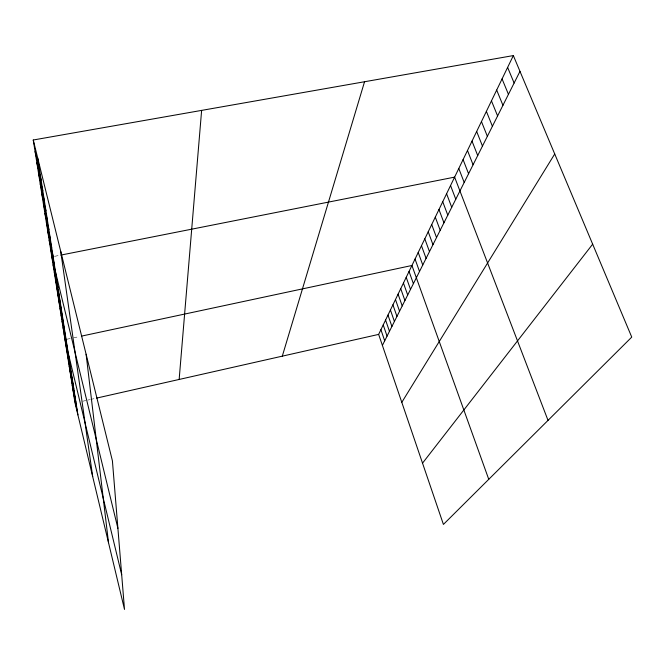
<?xml version="1.0" encoding="UTF-8"?>
<svg xmlns="http://www.w3.org/2000/svg" width="665" height="665" viewBox="0 0 665 665"><rect width="100%" height="100%" fill="white"/><g stroke="black" fill="none" stroke-linecap="round" stroke-linejoin="round"><path stroke-width="0.5" stroke-dasharray="3.33 2.49" d="M82.892 401.195L85.835 400.529M87.788 400.089L89.742 399.648M90.723 399.432L95.602 398.327M66.916 339.233L72.726 337.995M73.699 337.787L78.537 336.748M54.804 256.283L59.775 255.302"/><path stroke-width="1" d="M179.151 379.457L201.628 110.39M282.301 356.157L364.545 81.737M513.338 55.577L631.75 337.105L443.414 524.427L378.643 334.395L513.338 55.577L33.25 139.999L75.045 402.973L124.505 609.423L112.41 460.828L33.25 139.999M382.392 345.409L519.98 71.363M401.801 402.333L554.726 153.972M422.533 463.156L592.665 244.171M96.583 398.102L378.643 334.395M81.429 336.133L411.934 265.485L488.758 479.332M53.815 256.482L51.828 256.873L117.905 528.367M60.773 255.102L454.619 177.123L548.027 420.38M507.619 67.423L514.12 83.025M502.067 78.911L508.442 94.339M496.68 90.049L502.94 105.303M491.46 100.864L497.595 115.951M486.389 111.371L492.408 126.283M481.46 121.57L487.362 136.325M476.672 131.479L482.466 146.076M472.017 141.121L477.711 155.552M467.487 150.489L473.081 164.77M463.081 159.608L468.576 173.74M458.792 168.486L464.195 182.468M450.554 185.543L455.774 199.234M446.589 193.739L451.735 207.297M442.732 201.736L447.786 215.152M438.967 209.525L443.946 222.808M435.292 217.131L440.197 230.281M431.71 224.546L436.539 237.563M428.218 231.777L432.965 244.67M424.802 238.843L429.482 251.611M421.477 245.734L426.082 258.386M418.219 252.476L422.765 264.994M415.043 259.051L419.515 271.461M409.041 271.47L413.397 283.647M406.215 277.322L410.513 289.4M403.447 283.049L407.687 295.027M400.737 288.668L404.919 300.538M398.077 294.163L402.217 305.933M395.476 299.549L399.557 311.22M392.924 304.828L396.955 316.399M390.43 309.998L394.412 321.478M387.978 315.077L391.909 326.449M385.575 320.048L389.466 331.328M383.223 324.919L387.063 336.108M380.912 329.707L384.703 340.804M35.087 151.545L39.418 169.143M36.858 162.717L41.13 180.074M38.578 173.515L42.793 190.656M40.241 183.964L44.389 200.888M41.845 194.089L45.943 210.797M43.408 203.897L47.448 220.398M44.912 213.399L48.902 229.699M46.384 222.625L50.316 238.718M47.805 231.57L51.687 247.471M49.185 240.248L53.017 255.967M50.523 248.685L54.306 264.213M53.092 264.836L56.783 280.007M54.322 272.584L57.963 287.579M55.519 280.115L59.119 294.936M56.683 287.438L60.241 302.101M57.813 294.57L61.33 309.075M58.919 301.519L62.394 315.858M60 308.286L63.433 322.467M61.047 314.878L64.439 328.909M62.069 321.303L65.419 335.185M63.059 327.571L66.384 341.311M64.031 333.689L67.315 347.28M64.979 339.649L121.687 574.735M65.86 345.185L69.077 358.51M66.724 350.605L69.9 363.797M67.564 355.891L70.706 368.959M68.387 361.07L71.504 374.013M69.193 366.132L72.277 378.95M69.975 371.087L73.034 383.788M70.748 375.933L73.773 388.518M71.504 380.679L74.497 393.148M72.244 385.326L75.203 397.678M72.967 389.873L75.901 402.117M73.674 394.328L76.583 406.465M74.364 398.692L77.248 410.721M37.647 157.829L77.905 414.894M60.748 251.445L92.684 476.606M86.109 354.254L108.52 542.698"/></g></svg>
